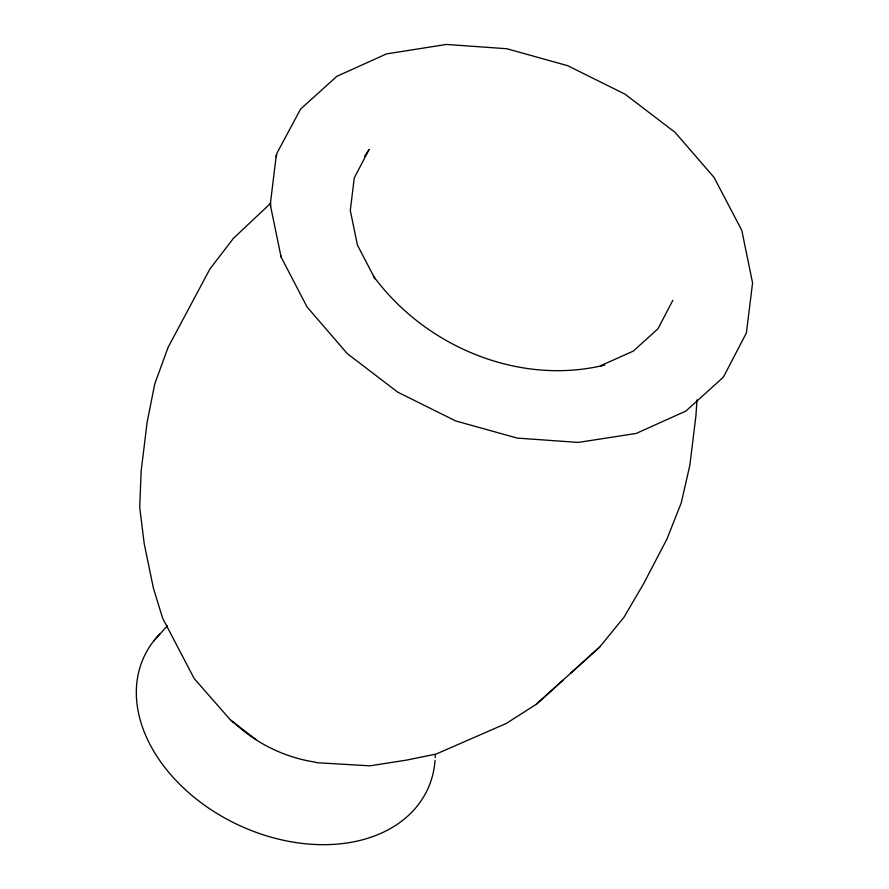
<?xml version="1.0" encoding="UTF-8"?>
<svg xmlns="http://www.w3.org/2000/svg" width="889" height="889" viewBox="0 0 889 889"><rect width="100%" height="100%" fill="white"/><g stroke="black" fill="none" stroke-linecap="round" stroke-linejoin="round"><path stroke-width="1.33" d="M697.02 399.839L695.887 416.085L689.886 465.091L681.207 503.018L666.861 539.19L643.614 583.717L624.045 617.133L599.697 647.014L536.256 704.321L506.219 723.468L436.166 754.05L406.451 760.117L369.913 765.84L316.284 762.673M270.5 202.57L270.667 206.537M276.123 156.675L277.257 152.608L300.538 109.147L336.809 76.343L386.526 53.896L446.422 44.45L506.774 48.728L567.727 65.708L625.111 94.223L675.029 132.328L714.078 177.433L741.804 230.418L752.572 282.924L746.393 332.953L723.59 376.747L722.135 378.281L685.875 411.074L636.146 433.454L578.261 442.422L517.276 438.099L455.69 420.942L397.705 392.138L347.277 353.633L307.049 306.949L281.091 257.043L270.256 204.57L276.379 154.553M672.817 300.338L657.971 328.774L633.29 351.099L600.442 365.801L604.687 365.057C518.887 386.048 424.998 346.443 373.458 276.168L374.613 278.201M364.579 156.264L369.124 149.441L354.278 177.889L350.288 210.493L357.422 245.053L375.202 279.213M153.664 641.025L167.365 625.834M270.523 203.403L233.451 238.319L209.971 268.878L168.065 347.432L154.753 383.959L147.141 422.153L141.184 470.759L139.717 507.308L144.196 543.59L153.319 587.807L162.587 618.111L194.169 678.518L230.54 720.079L235.163 723.613M570.849 673.04L599.697 647.014M536.256 704.321L562.915 680.296M230.54 720.079L255.976 739.492M280.735 255.332L281.091 257.043M435.054 760.406A156.52 112.403 25.2 0 1 239.686 825.592A156.52 112.403 25.2 0 1 159.92 633.868M435.299 754.85A156.52 112.403 25.2 0 1 435.221 757.628M315.539 762.151A111.258 79.899 25.2 0 1 233.162 721.701"/></g></svg>
